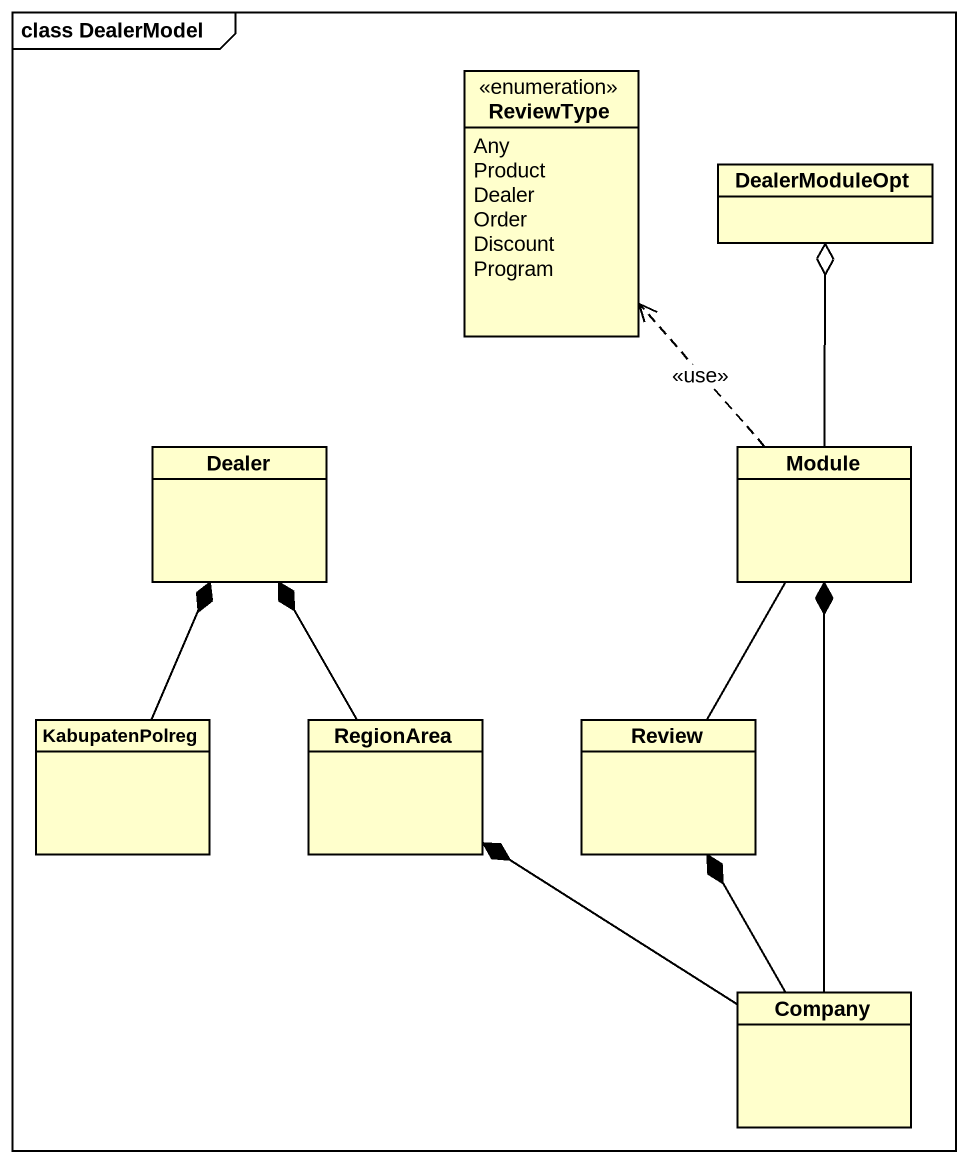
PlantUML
@startuml
mainframe class DealerModel
hide circle
hide empty members
enum ReviewType {
  Any
  Product
  Dealer
  Order
  Discount
  Program
}
class DealerModuleOpt
class Dealer
class Module
class KabupatenPolreg
class RegionArea
class Review
class Company
Module .up.> ReviewType : <<use>>
Module -up-o DealerModuleOpt
KabupatenPolreg -up-* Dealer
RegionArea -up-* Dealer
Review -up- Module
Company -up-* Module
Company -up-* RegionArea
Company -up-* Review
@enduml
